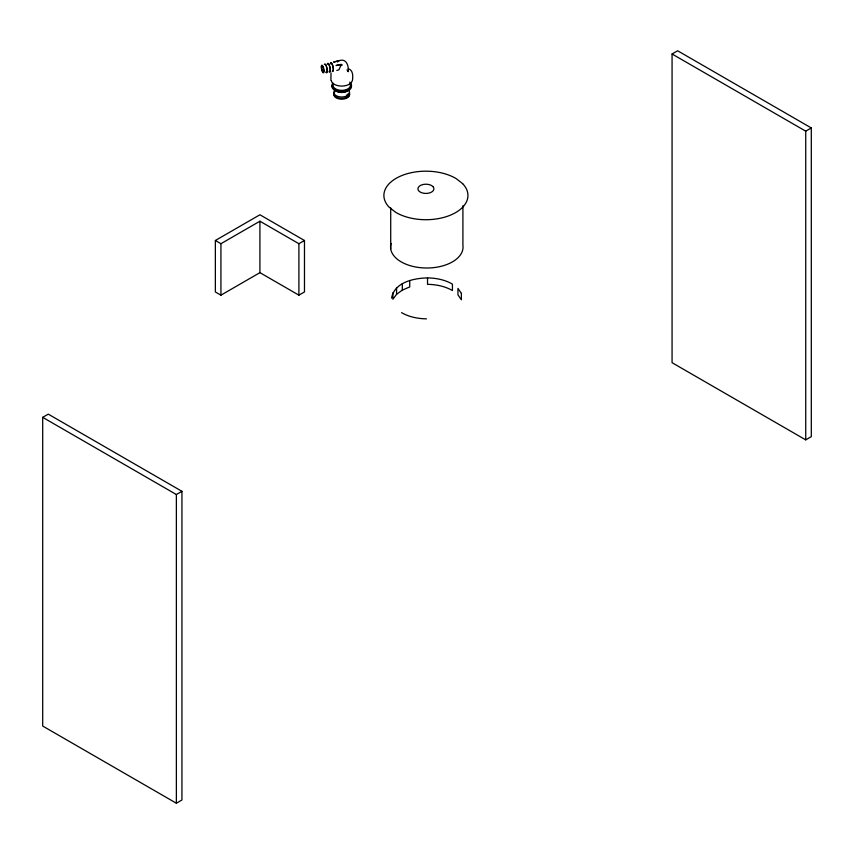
<?xml version="1.0" encoding="UTF-8"?>
<svg xmlns="http://www.w3.org/2000/svg" width="854" height="854" viewBox="0 0 854 854"><rect width="100%" height="100%" fill="white"/><g stroke="black" fill="none" stroke-linecap="round" stroke-linejoin="round"><path stroke-width="1.28" d="M331.01 72.964L330.904 80.084M352.446 80.543C352.969 76.198 353.385 70.434 348.315 68.651M391.559 298.078C394.409 282.204 413.848 278.18 427.523 277.913A35.441 20.464 0 0 1 452.428 284.126L452.428 290.552A35.441 20.464 0 0 0 427.523 284.35L427.523 277.913M340.778 65.726L338.824 69.879L336.764 70.455M409.728 280.507L409.728 286.933L402.309 290.125L396.566 294.32L392.904 299.22L392.904 292.794M337.405 62.011L338.024 61.456M215.357 240.497L259.915 214.77L304.472 240.497L304.472 291.951L298.9 295.164L259.915 272.65L220.93 295.164L215.357 291.951L215.357 240.497L220.93 243.71L259.915 221.207L298.9 243.71L304.472 240.497M42.7 417.35L48.272 414.137L181.934 491.306L181.934 800.006L176.372 803.23L42.7 726.049L42.7 417.35L176.372 494.53L181.934 491.306M672.066 53.994L677.628 50.77L811.3 127.951L811.3 436.65L805.728 439.863L672.066 362.694L672.066 53.994L805.728 131.164L811.3 127.951M340.671 60.25C347.044 59.075 348.923 66.954 348.133 71.704L346.98 69.9M805.728 131.164L805.728 439.863M462.911 205.729L462.911 245.311A36.231 20.923 0 0 1 425.164 267.985A36.231 20.923 0 0 1 391.143 243.422M402.309 283.699L402.309 290.125M396.566 287.883L396.566 294.32M390.716 207.981L390.716 248.877M298.9 243.71L298.9 295.164M259.915 221.207L259.915 272.65M220.93 243.71L220.93 295.164M176.372 494.53L176.372 803.23M426.477 318.841A35.441 20.464 0 0 1 401.572 312.628M349.137 93.043A7.899 4.558 0 0 1 341.44 99.192A7.899 4.558 0 0 1 334.544 92.734M349.115 90.887A7.878 4.548 0 0 1 341.44 97.014A7.878 4.548 0 0 1 334.565 90.577M347.824 94.079A6.704 3.875 0 0 1 346.895 94.933M349.596 93.46A7.899 4.558 0 0 1 340.404 98.381A7.899 4.558 0 0 1 334.544 91.986M349.884 83.617A8.7 5.017 0 0 1 342.55 90.364A8.7 5.017 0 0 1 333.156 84.525M349.702 82.101A9.778 5.647 0 0 1 342.646 90.994A9.778 5.647 0 0 1 332.836 83.019M352.126 81.023A10.547 6.085 0 0 1 341.344 86.083A10.547 6.085 0 0 1 331.235 80.575M350.898 84.461A9.778 5.647 0 0 1 342.646 92.051A9.778 5.647 0 0 1 332.078 85.485M330.669 63.644A3.918 1.11 77.9 0 1 331.491 63.442M331.843 63.879A3.918 1.11 77.9 0 1 333.167 68.299A3.918 1.11 77.9 0 1 332.526 70.903M330.306 63.73A4.569 1.302 77.9 0 1 332.975 66.185A4.569 1.302 77.9 0 1 332.259 71.32M327.253 64.381A4.569 1.302 77.9 0 1 329.911 66.847A4.569 1.302 77.9 0 1 329.196 71.971M349.499 88.699A7.878 4.548 0 0 1 348.891 89.841M347.802 90.844A7.878 4.548 0 0 1 334.341 89.531M324.36 64.381A4.569 1.302 77.9 0 1 327.114 68.662A4.569 1.302 77.9 0 1 325.737 72.12M325.054 64.562A3.918 1.11 77.9 0 1 326.409 66.676M326.698 67.626A3.918 1.11 77.9 0 1 326.409 72.216M329.975 71.16A3.918 1.11 77.9 0 1 329.142 71.362M328.438 64.103A3.918 1.11 77.9 0 1 329.975 67.968M330.103 68.95A3.918 1.11 77.9 0 1 330.103 70.604M339.967 60.463L333.775 62.032L339.967 60.463M341.12 64.434L336.028 65.534L341.109 64.456L342.134 65.16L341.12 64.434M462.665 183.674L456.132 178.582A42.027 24.264 0 0 0 400.889 175.956A42.027 24.264 0 0 0 389.178 207.234L395.712 212.326A42.027 24.264 0 0 0 450.944 214.941A42.027 24.264 0 0 0 462.665 183.674M432.914 186.578L431.676 185.606A8.006 4.622 0 0 0 418.449 187.165A8.006 4.622 0 0 0 426.488 193.431A8.006 4.622 0 0 0 432.914 186.578M461.373 293.37L457.957 288.406L457.957 294.843L461.373 299.807L461.373 293.37M321.616 67.402A3.042 0.865 77.9 0 0 323.207 72.024A3.042 0.865 77.9 0 0 323.207 67.712A3.042 0.865 77.9 0 0 321.616 67.402M321.317 66.922A3.918 1.11 77.9 0 0 323.356 72.868A3.918 1.11 77.9 0 0 323.356 67.338A3.918 1.11 77.9 0 0 321.317 66.922"/></g></svg>
